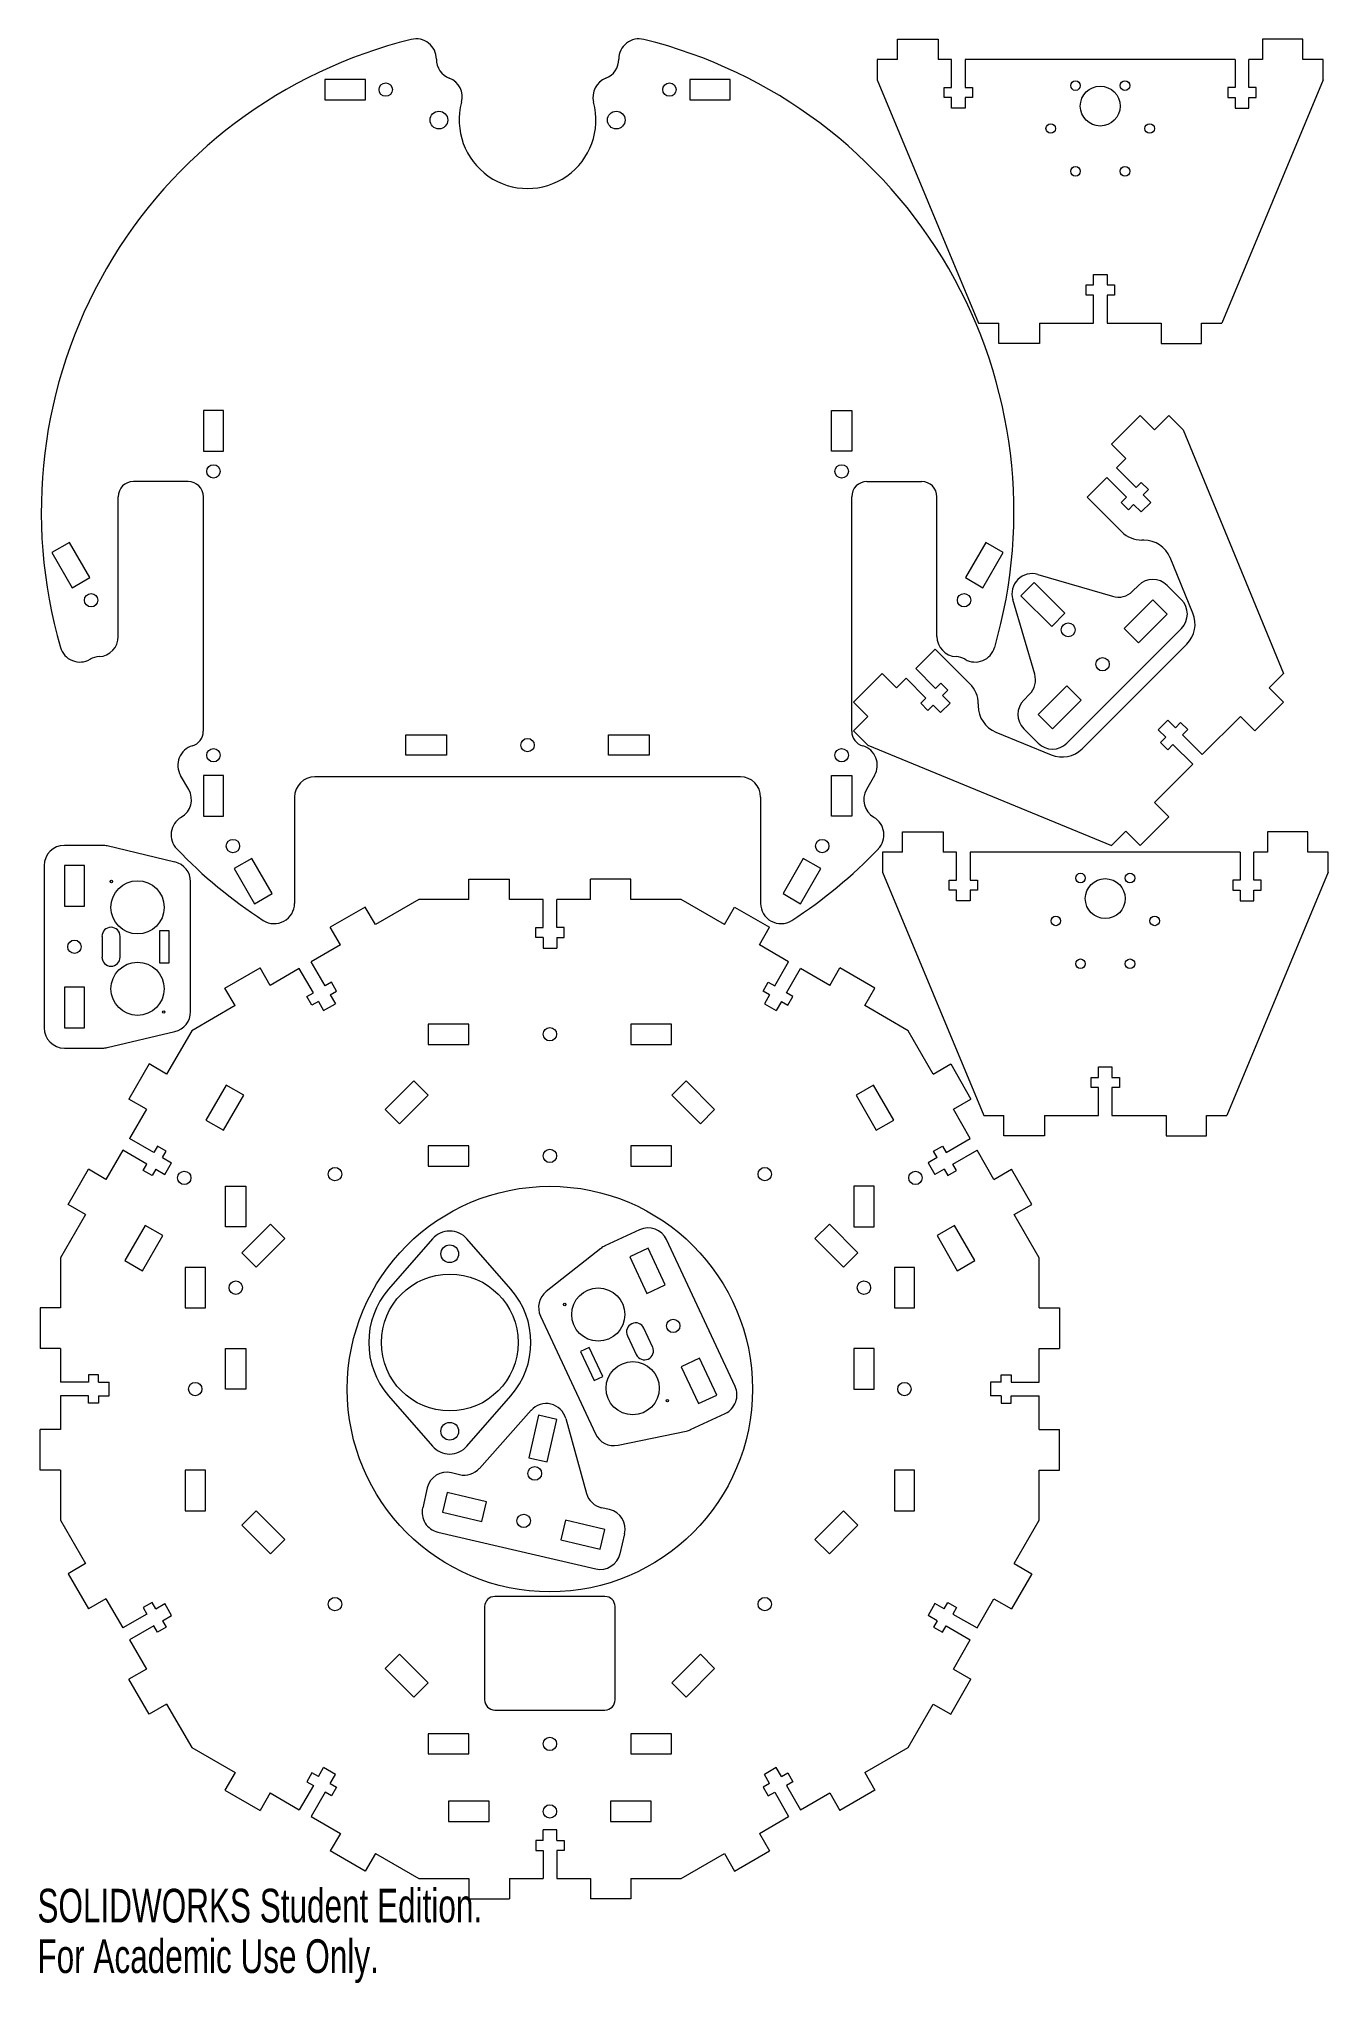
# Model space of a CAD drawing. Header units: inches. Extents: x 0 to 15.9, y 0 to 24.
import ezdxf

# ---------------------------------------------------------------- set-up
doc = ezdxf.new("R2010")
doc.units = ezdxf.units.IN
doc.header["$MEASUREMENT"] = 0
doc.styles.add('SLDTEXTSTYLE0', font='TXT', dxfattribs={"width": 0.7})

msp = doc.modelspace()

# ---------------------------------------------------------------- linework, layer by layer
at = {"color": 7, "linetype": 'Continuous', "lineweight": 15}
for p, q in [((10.612, 23.714), (10.612, 23.964)), ((10.612, 23.964), (11.112, 23.964)), ((11.112, 23.964), (11.112, 23.714)), ((15.112, 23.964), (15.112, 23.714)), ((15.612, 23.964), (15.112, 23.964)), ((15.612, 23.714), (15.612, 23.964)), ((4.922, 23.719), (4.922, 23.718)), ((7.172, 23.718), (7.172, 23.719)), ((10.362, 23.714), (10.362, 23.464)), ((10.612, 23.714), (10.362, 23.714)), ((11.278, 23.714), (11.112, 23.714)), ((11.278, 23.369), (11.278, 23.714)), ((11.446, 23.714), (11.446, 23.369)), ((14.778, 23.714), (11.446, 23.714)), ((14.778, 23.714), (14.778, 23.369)), ((14.946, 23.369), (14.946, 23.714)), ((15.112, 23.714), (14.946, 23.714)), ((15.862, 23.714), (15.612, 23.714)), ((15.862, 23.464), (15.862, 23.714)), ((4.047, 23.468), (3.547, 23.468)), ((3.547, 23.468), (3.547, 23.218)), ((4.047, 23.218), (4.047, 23.468)), ((8.547, 23.468), (8.047, 23.468)), ((8.047, 23.468), (8.047, 23.218)), ((8.547, 23.218), (8.547, 23.468)), ((10.362, 23.464), (11.612, 20.464)), ((11.187, 23.369), (11.278, 23.369)), ((11.187, 23.244), (11.187, 23.369)), ((11.446, 23.369), (11.537, 23.369)), ((11.537, 23.369), (11.537, 23.244)), ((15.862, 23.464), (14.612, 20.464)), ((14.778, 23.369), (14.687, 23.369)), ((14.687, 23.369), (14.687, 23.244)), ((15.037, 23.369), (14.946, 23.369)), ((15.037, 23.244), (15.037, 23.369)), ((3.547, 23.218), (4.047, 23.218)), ((8.047, 23.218), (8.547, 23.218)), ((11.278, 23.244), (11.187, 23.244)), ((11.278, 23.114), (11.278, 23.244)), ((11.446, 23.114), (11.278, 23.114)), ((11.446, 23.244), (11.446, 23.114)), ((11.537, 23.244), (11.446, 23.244)), ((14.687, 23.244), (14.778, 23.244)), ((14.778, 23.244), (14.778, 23.114)), ((14.778, 23.114), (14.946, 23.114)), ((14.946, 23.114), (14.946, 23.244)), ((14.946, 23.244), (15.037, 23.244)), ((12.937, 20.934), (13.029, 20.934)), ((12.937, 20.809), (12.937, 20.934)), ((13.029, 21.064), (13.196, 21.064)), ((13.029, 20.934), (13.029, 21.064)), ((13.196, 21.064), (13.196, 20.934)), ((13.196, 20.934), (13.287, 20.934)), ((13.287, 20.934), (13.287, 20.809)), ((13.029, 20.809), (12.937, 20.809)), ((13.029, 20.464), (13.029, 20.809)), ((13.196, 20.809), (13.196, 20.464)), ((13.287, 20.809), (13.196, 20.809)), ((11.612, 20.464), (11.862, 20.464)), ((11.862, 20.214), (11.862, 20.464)), ((12.362, 20.464), (12.362, 20.214)), ((12.362, 20.464), (13.029, 20.464)), ((13.196, 20.464), (13.862, 20.464)), ((13.862, 20.464), (13.862, 20.214)), ((14.362, 20.464), (14.612, 20.464)), ((14.362, 20.214), (14.362, 20.464)), ((12.362, 20.214), (11.862, 20.214)), ((13.862, 20.214), (14.362, 20.214)), ((2.297, 19.386), (2.047, 19.386)), ((2.047, 19.386), (2.047, 18.886)), ((2.297, 18.886), (2.297, 19.386)), ((9.797, 19.386), (10.047, 19.386)), ((9.797, 18.886), (9.797, 19.386)), ((10.047, 19.386), (10.047, 18.886)), ((13.605, 19.326), (13.251, 18.973)), ((13.782, 19.149), (13.605, 19.326)), ((13.958, 19.326), (13.782, 19.149)), ((14.135, 19.149), (13.958, 19.326)), ((13.251, 18.973), (13.428, 18.796)), ((14.135, 19.149), (15.373, 16.144)), ((2.047, 18.886), (2.297, 18.886)), ((10.047, 18.886), (9.797, 18.886)), ((13.428, 18.796), (13.311, 18.679)), ((1.859, 18.511), (1.184, 18.511)), ((10.234, 18.511), (10.909, 18.511)), ((13.192, 18.56), (12.951, 18.319)), ((13.192, 18.56), (13.436, 18.316)), ((13.555, 18.435), (13.311, 18.679)), ((13.619, 18.499), (13.555, 18.435)), ((13.707, 18.411), (13.619, 18.499)), ((0.997, 16.601), (0.997, 18.323)), ((2.047, 15.431), (2.047, 18.323)), ((10.047, 15.431), (10.047, 18.323)), ((11.097, 16.601), (11.097, 18.323)), ((13.379, 17.891), (12.951, 18.319)), ((13.436, 18.316), (13.371, 18.251)), ((13.371, 18.251), (13.46, 18.163)), ((13.46, 18.163), (13.524, 18.227)), ((13.524, 18.227), (13.616, 18.135)), ((13.616, 18.135), (13.735, 18.254)), ((13.643, 18.346), (13.707, 18.411)), ((13.735, 18.254), (13.643, 18.346)), ((0.395, 17.759), (0.179, 17.634)), ((0.645, 17.326), (0.395, 17.759)), ((11.699, 17.759), (11.449, 17.326)), ((11.915, 17.634), (11.699, 17.759)), ((13.65, 17.788), (13.626, 17.788)), ((0.179, 17.634), (0.429, 17.201)), ((11.665, 17.201), (11.915, 17.634)), ((14.255, 16.887), (13.974, 17.572)), ((0.429, 17.201), (0.645, 17.326)), ((11.449, 17.326), (11.665, 17.201)), ((12.297, 17.266), (12.133, 17.102)), ((12.677, 16.887), (12.297, 17.266)), ((12.344, 17.366), (13.264, 17.095)), ((12.304, 16.135), (12.033, 17.056)), ((12.133, 17.102), (12.513, 16.723)), ((13.76, 17.053), (13.407, 16.7)), ((13.583, 17.23), (13.512, 17.158)), ((13.937, 16.877), (13.76, 17.053)), ((14.114, 17.053), (13.937, 17.23)), ((12.513, 16.723), (12.677, 16.887)), ((13.583, 16.523), (13.937, 16.877)), ((12.699, 15.286), (14.114, 16.7)), ((13.407, 16.7), (13.583, 16.523)), ((0.65, 16.319), (0.649, 16.318)), ((11.077, 16.445), (10.836, 16.204)), ((11.077, 16.445), (11.505, 16.017)), ((11.444, 16.318), (11.444, 16.319)), ((12.889, 15.216), (14.179, 16.507)), ((10.069, 15.791), (10.423, 16.144)), ((10.423, 16.144), (10.6, 15.967)), ((10.717, 16.085), (10.6, 15.967)), ((10.961, 15.841), (10.717, 16.085)), ((10.836, 16.204), (11.08, 15.96)), ((15.196, 15.967), (15.373, 16.144)), ((10.897, 15.777), (10.961, 15.841)), ((11.08, 15.96), (11.144, 16.024)), ((11.144, 16.024), (11.232, 15.936)), ((11.232, 15.936), (11.168, 15.871)), ((11.168, 15.871), (11.26, 15.779)), ((12.241, 15.888), (12.169, 15.816)), ((12.699, 15.993), (12.346, 15.639)), ((12.876, 15.816), (12.699, 15.993)), ((15.373, 15.791), (15.196, 15.967)), ((10.246, 15.614), (10.069, 15.791)), ((10.246, 15.614), (10.069, 15.437)), ((10.985, 15.688), (10.897, 15.777)), ((11.049, 15.753), (10.985, 15.688)), ((11.141, 15.661), (11.049, 15.753)), ((11.26, 15.779), (11.141, 15.661)), ((11.607, 15.769), (11.607, 15.745)), ((12.346, 15.639), (12.523, 15.462)), ((12.523, 15.462), (12.876, 15.816)), ((14.371, 15.143), (14.842, 15.614)), ((14.842, 15.614), (15.019, 15.437)), ((15.019, 15.437), (15.373, 15.791)), ((4.547, 15.136), (4.547, 15.386)), ((4.547, 15.386), (5.047, 15.386)), ((5.047, 15.386), (5.047, 15.136)), ((7.047, 15.386), (7.547, 15.386)), ((7.047, 15.136), (7.047, 15.386)), ((7.547, 15.386), (7.547, 15.136)), ((10.069, 15.437), (10.246, 15.26)), ((11.824, 15.422), (12.508, 15.14)), ((12.169, 15.462), (12.346, 15.286)), ((13.828, 15.448), (13.947, 15.567)), ((13.92, 15.357), (13.828, 15.448)), ((13.856, 15.292), (13.92, 15.357)), ((13.947, 15.567), (14.039, 15.475)), ((14.039, 15.475), (14.103, 15.54)), ((14.103, 15.54), (14.192, 15.451)), ((14.192, 15.451), (14.127, 15.387)), ((14.127, 15.387), (14.371, 15.143)), ((5.047, 15.136), (4.547, 15.136)), ((7.547, 15.136), (7.047, 15.136)), ((10.246, 15.26), (13.251, 14.023)), ((13.944, 15.204), (13.856, 15.292)), ((14.009, 15.268), (13.944, 15.204)), ((14.253, 15.024), (14.009, 15.268)), ((1.866, 14.712), (1.766, 14.886)), ((2.297, 14.886), (2.047, 14.886)), ((2.047, 14.886), (2.047, 14.386)), ((2.297, 14.386), (2.297, 14.886)), ((8.672, 14.869), (3.422, 14.869)), ((9.797, 14.386), (9.797, 14.886)), ((9.797, 14.886), (10.047, 14.886)), ((10.047, 14.886), (10.047, 14.386)), ((10.328, 14.886), (10.228, 14.712)), ((13.782, 14.553), (14.253, 15.024)), ((2.047, 14.386), (2.297, 14.386)), ((3.172, 14.619), (3.172, 13.309)), ((8.922, 14.619), (8.922, 13.309)), ((10.047, 14.386), (9.797, 14.386)), ((13.782, 14.553), (13.958, 14.377)), ((1.774, 14.37), (1.775, 14.37)), ((10.319, 14.37), (10.319, 14.37)), ((10.674, 13.942), (10.674, 14.192)), ((10.674, 14.192), (11.174, 14.192)), ((11.174, 14.192), (11.174, 13.942)), ((13.251, 14.023), (13.428, 14.2)), ((13.605, 14.023), (13.428, 14.2)), ((13.958, 14.377), (13.605, 14.023)), ((15.174, 14.192), (15.174, 13.942)), ((15.674, 14.192), (15.174, 14.192)), ((15.674, 13.942), (15.674, 14.192)), ((0.803, 14.024), (0.332, 14.024)), ((1.696, 13.819), (0.86, 14.017)), ((10.424, 13.942), (10.424, 13.692)), ((10.674, 13.942), (10.424, 13.942)), ((11.34, 13.942), (11.174, 13.942)), ((11.34, 13.597), (11.34, 13.942)), ((11.508, 13.942), (11.508, 13.597)), ((14.84, 13.942), (11.508, 13.942)), ((14.84, 13.942), (14.84, 13.597)), ((15.008, 13.597), (15.008, 13.942)), ((15.174, 13.942), (15.008, 13.942)), ((15.924, 13.942), (15.674, 13.942)), ((15.924, 13.692), (15.924, 13.942)), ((0.082, 13.774), (0.082, 11.774)), ((0.582, 13.774), (0.332, 13.774)), ((0.332, 13.774), (0.332, 13.274)), ((0.582, 13.274), (0.582, 13.774)), ((2.645, 13.862), (2.429, 13.737)), ((2.429, 13.737), (2.679, 13.304)), ((2.895, 13.429), (2.645, 13.862)), ((9.449, 13.862), (9.199, 13.429)), ((9.415, 13.304), (9.665, 13.737)), ((9.665, 13.737), (9.449, 13.862)), ((10.424, 13.692), (11.674, 10.692)), ((15.924, 13.692), (14.674, 10.692)), ((1.889, 11.972), (1.889, 13.576)), ((2.679, 13.304), (2.895, 13.429)), ((5.322, 13.357), (5.322, 13.607)), ((5.322, 13.607), (5.822, 13.607)), ((5.822, 13.357), (5.822, 13.607)), ((6.822, 13.357), (6.822, 13.607)), ((7.322, 13.607), (6.822, 13.607)), ((7.322, 13.357), (7.322, 13.607)), ((9.199, 13.429), (9.415, 13.304)), ((11.249, 13.597), (11.34, 13.597)), ((11.249, 13.472), (11.249, 13.597)), ((11.34, 13.472), (11.249, 13.472)), ((11.34, 13.342), (11.34, 13.472)), ((11.508, 13.597), (11.599, 13.597)), ((11.508, 13.472), (11.508, 13.342)), ((11.599, 13.472), (11.508, 13.472)), ((11.599, 13.597), (11.599, 13.472)), ((14.84, 13.597), (14.749, 13.597)), ((14.749, 13.597), (14.749, 13.472)), ((14.749, 13.472), (14.84, 13.472)), ((14.84, 13.472), (14.84, 13.342)), ((15.099, 13.597), (15.008, 13.597)), ((15.008, 13.342), (15.008, 13.472)), ((15.008, 13.472), (15.099, 13.472)), ((15.099, 13.472), (15.099, 13.597)), ((0.332, 13.274), (0.582, 13.274)), ((4.045, 13.264), (3.612, 13.014)), ((4.17, 13.048), (4.045, 13.264)), ((4.705, 13.357), (4.17, 13.048)), ((5.322, 13.357), (4.705, 13.357)), ((6.238, 13.357), (5.822, 13.357)), ((6.238, 13.012), (6.238, 13.357)), ((6.406, 13.012), (6.406, 13.357)), ((6.822, 13.357), (6.406, 13.357)), ((7.94, 13.357), (7.322, 13.357)), ((8.475, 13.048), (7.94, 13.357)), ((8.475, 13.048), (8.6, 13.264)), ((8.6, 13.264), (9.033, 13.014)), ((11.508, 13.342), (11.34, 13.342)), ((14.84, 13.342), (15.008, 13.342)), ((1.508, 12.971), (1.508, 12.577)), ((1.626, 12.971), (1.508, 12.971)), ((1.626, 12.577), (1.626, 12.971)), ((3.737, 12.798), (3.612, 13.014)), ((6.147, 13.012), (6.238, 13.012)), ((6.147, 12.887), (6.147, 13.012)), ((6.497, 13.012), (6.406, 13.012)), ((6.497, 12.887), (6.497, 13.012)), ((8.908, 12.798), (9.033, 13.014)), ((0.797, 12.902), (0.797, 12.646)), ((1.02, 12.646), (1.02, 12.902)), ((3.737, 12.798), (3.377, 12.59)), ((6.238, 12.887), (6.147, 12.887)), ((6.238, 12.887), (6.238, 12.757)), ((6.238, 12.757), (6.406, 12.757)), ((6.406, 12.887), (6.406, 12.757)), ((6.406, 12.887), (6.497, 12.887)), ((9.268, 12.59), (8.908, 12.798)), ((1.508, 12.577), (1.626, 12.577)), ((2.313, 12.264), (2.746, 12.514)), ((2.871, 12.298), (2.746, 12.514)), ((3.231, 12.506), (2.871, 12.298)), ((3.404, 12.207), (3.231, 12.506)), ((3.549, 12.291), (3.377, 12.59)), ((9.096, 12.291), (9.268, 12.59)), ((9.241, 12.207), (9.414, 12.506)), ((9.774, 12.298), (9.414, 12.506)), ((9.774, 12.298), (9.899, 12.514)), ((10.332, 12.264), (9.899, 12.514)), ((0.582, 12.274), (0.332, 12.274)), ((0.332, 12.274), (0.332, 11.774)), ((0.582, 11.774), (0.582, 12.274)), ((2.438, 12.048), (2.313, 12.264)), ((3.628, 12.337), (3.549, 12.291)), ((3.612, 12.183), (3.69, 12.228)), ((3.69, 12.228), (3.628, 12.337)), ((8.954, 12.228), (9.017, 12.337)), ((9.033, 12.183), (8.954, 12.228)), ((9.017, 12.337), (9.096, 12.291)), ((10.207, 12.048), (10.332, 12.264)), ((2.438, 12.048), (1.903, 11.739)), ((3.325, 12.162), (3.404, 12.207)), ((3.387, 12.053), (3.325, 12.162)), ((3.466, 12.099), (3.387, 12.053)), ((3.466, 12.099), (3.531, 11.986)), ((3.531, 11.986), (3.677, 12.07)), ((3.612, 12.183), (3.677, 12.07)), ((9.033, 12.183), (8.968, 12.07)), ((8.968, 12.07), (9.114, 11.986)), ((9.179, 12.099), (9.114, 11.986)), ((9.179, 12.099), (9.257, 12.053)), ((9.32, 12.162), (9.241, 12.207)), ((9.257, 12.053), (9.32, 12.162)), ((10.742, 11.739), (10.207, 12.048)), ((0.332, 11.774), (0.582, 11.774)), ((5.322, 11.82), (4.822, 11.82)), ((4.822, 11.82), (4.822, 11.57)), ((5.322, 11.57), (5.322, 11.82)), ((7.822, 11.82), (7.322, 11.82)), ((7.322, 11.82), (7.322, 11.57)), ((7.822, 11.57), (7.822, 11.82)), ((0.332, 11.524), (0.803, 11.524)), ((0.86, 11.531), (1.696, 11.728)), ((1.903, 11.739), (1.594, 11.204)), ((4.822, 11.57), (5.322, 11.57)), ((7.322, 11.57), (7.822, 11.57)), ((11.051, 11.204), (10.742, 11.739)), ((1.378, 11.329), (1.128, 10.896)), ((1.594, 11.204), (1.378, 11.329)), ((11.051, 11.204), (11.267, 11.329)), ((11.267, 11.329), (11.517, 10.896)), ((13.09, 11.292), (13.257, 11.292)), ((13.09, 11.162), (13.09, 11.292)), ((13.257, 11.292), (13.257, 11.162)), ((2.329, 11.069), (2.079, 10.636)), ((2.546, 10.944), (2.329, 11.069)), ((4.643, 11.12), (4.289, 10.767)), ((4.82, 10.944), (4.643, 11.12)), ((8.002, 11.12), (7.825, 10.944)), ((8.355, 10.767), (8.002, 11.12)), ((10.316, 11.069), (10.099, 10.944)), ((10.566, 10.636), (10.316, 11.069)), ((12.999, 11.162), (13.09, 11.162)), ((12.999, 11.037), (12.999, 11.162)), ((13.09, 11.037), (12.999, 11.037)), ((13.09, 10.692), (13.09, 11.037)), ((13.257, 11.162), (13.349, 11.162)), ((13.257, 11.037), (13.257, 10.692)), ((13.349, 11.037), (13.257, 11.037)), ((13.349, 11.162), (13.349, 11.037)), ((1.344, 10.771), (1.128, 10.896)), ((2.296, 10.511), (2.546, 10.944)), ((4.466, 10.59), (4.82, 10.944)), ((7.825, 10.944), (8.179, 10.59)), ((10.099, 10.944), (10.349, 10.511)), ((11.301, 10.771), (11.517, 10.896)), ((1.344, 10.771), (1.136, 10.411)), ((2.079, 10.636), (2.296, 10.511)), ((4.289, 10.767), (4.466, 10.59)), ((8.179, 10.59), (8.355, 10.767)), ((10.349, 10.511), (10.566, 10.636)), ((11.509, 10.411), (11.301, 10.771)), ((11.674, 10.692), (11.924, 10.692)), ((11.924, 10.442), (11.924, 10.692)), ((12.424, 10.692), (12.424, 10.442)), ((12.424, 10.692), (13.09, 10.692)), ((13.257, 10.692), (13.924, 10.692)), ((13.924, 10.692), (13.924, 10.442)), ((14.424, 10.692), (14.674, 10.692)), ((14.424, 10.442), (14.424, 10.692)), ((1.435, 10.238), (1.136, 10.411)), ((1.48, 10.317), (1.435, 10.238)), ((1.589, 10.255), (1.48, 10.317)), ((5.322, 10.32), (4.822, 10.32)), ((4.822, 10.32), (4.822, 10.07)), ((5.322, 10.07), (5.322, 10.32)), ((7.322, 10.32), (7.322, 10.07)), ((7.822, 10.32), (7.322, 10.32)), ((7.822, 10.07), (7.822, 10.32)), ((11.056, 10.255), (11.164, 10.317)), ((11.164, 10.317), (11.21, 10.238)), ((11.21, 10.238), (11.509, 10.411)), ((12.424, 10.442), (11.924, 10.442)), ((13.924, 10.442), (14.424, 10.442)), ((1.052, 10.265), (0.844, 9.905)), ((1.351, 10.093), (1.052, 10.265)), ((1.305, 10.014), (1.351, 10.093)), ((1.543, 10.176), (1.589, 10.255)), ((1.543, 10.176), (1.656, 10.111)), ((1.572, 9.965), (1.656, 10.111)), ((4.822, 10.07), (5.322, 10.07)), ((7.322, 10.07), (7.822, 10.07)), ((11.102, 10.176), (10.989, 10.111)), ((10.989, 10.111), (11.073, 9.965)), ((11.102, 10.176), (11.056, 10.255)), ((11.294, 10.093), (11.593, 10.265)), ((11.339, 10.014), (11.294, 10.093)), ((11.801, 9.905), (11.593, 10.265)), ((0.378, 9.597), (0.628, 10.03)), ((0.844, 9.905), (0.628, 10.03)), ((1.414, 9.952), (1.305, 10.014)), ((1.459, 10.03), (1.414, 9.952)), ((1.459, 10.03), (1.572, 9.965)), ((11.186, 10.03), (11.073, 9.965)), ((11.186, 10.03), (11.231, 9.952)), ((11.231, 9.952), (11.339, 10.014)), ((11.801, 9.905), (12.017, 10.03)), ((12.267, 9.597), (12.017, 10.03)), ((0.594, 9.472), (0.378, 9.597)), ((2.322, 9.32), (2.322, 9.82)), ((2.322, 9.82), (2.572, 9.82)), ((2.572, 9.82), (2.572, 9.32)), ((10.322, 9.82), (10.072, 9.82)), ((10.072, 9.82), (10.072, 9.32)), ((10.322, 9.32), (10.322, 9.82)), ((12.051, 9.472), (12.267, 9.597)), ((0.594, 9.472), (0.285, 8.937)), ((2.875, 9.353), (2.522, 8.999)), ((3.052, 9.176), (2.875, 9.353)), ((9.77, 9.353), (9.593, 9.176)), ((10.123, 8.999), (9.77, 9.353)), ((12.359, 8.937), (12.051, 9.472)), ((1.329, 9.337), (1.079, 8.904)), ((1.296, 8.779), (1.546, 9.212)), ((1.546, 9.212), (1.329, 9.337)), ((2.572, 9.32), (2.322, 9.32)), ((2.698, 8.822), (3.052, 9.176)), ((4.875, 9.173), (4.333, 8.551)), ((5.841, 8.551), (5.299, 9.173)), ((7.428, 9.285), (7.002, 9.085)), ((8.607, 7.352), (7.761, 9.164)), ((9.593, 9.176), (9.946, 8.822)), ((10.072, 9.32), (10.322, 9.32)), ((11.316, 9.337), (11.099, 9.212)), ((11.099, 9.212), (11.349, 8.779)), ((11.566, 8.904), (11.316, 9.337)), ((0.285, 8.937), (0.285, 8.32)), ((1.079, 8.904), (1.296, 8.779)), ((2.522, 8.999), (2.698, 8.822)), ((6.952, 9.055), (6.278, 8.522)), ((7.534, 9.058), (7.308, 8.952)), ((7.308, 8.952), (7.519, 8.499)), ((7.746, 8.605), (7.534, 9.058)), ((9.946, 8.822), (10.123, 8.999)), ((11.349, 8.779), (11.566, 8.904)), ((12.359, 8.32), (12.359, 8.937)), ((1.822, 8.82), (1.822, 8.32)), ((2.072, 8.82), (1.822, 8.82)), ((2.072, 8.32), (2.072, 8.82)), ((10.822, 8.82), (10.572, 8.82)), ((10.572, 8.82), (10.572, 8.32)), ((10.822, 8.32), (10.822, 8.82)), ((7.519, 8.499), (7.746, 8.605)), ((0.035, 8.32), (0.035, 7.82)), ((0.285, 8.32), (0.035, 8.32)), ((1.822, 8.32), (2.072, 8.32)), ((6.207, 8.22), (6.886, 6.766)), ((10.572, 8.32), (10.822, 8.32)), ((12.359, 8.32), (12.609, 8.32)), ((12.609, 8.32), (12.609, 7.82)), ((7.279, 7.977), (7.387, 7.745)), ((7.59, 7.839), (7.482, 8.071)), ((0.285, 7.82), (0.035, 7.82)), ((0.285, 7.82), (0.285, 7.404)), ((2.322, 7.32), (2.322, 7.82)), ((2.322, 7.82), (2.572, 7.82)), ((2.572, 7.82), (2.572, 7.32)), ((6.808, 7.833), (6.701, 7.783)), ((6.701, 7.783), (6.868, 7.426)), ((6.975, 7.476), (6.808, 7.833)), ((8.169, 7.699), (7.942, 7.593)), ((8.38, 7.246), (8.169, 7.699)), ((10.322, 7.82), (10.072, 7.82)), ((10.072, 7.82), (10.072, 7.32)), ((10.322, 7.32), (10.322, 7.82)), ((12.359, 7.82), (12.609, 7.82)), ((12.359, 7.404), (12.359, 7.82)), ((0.755, 7.495), (0.63, 7.495)), ((0.63, 7.495), (0.63, 7.404)), ((0.755, 7.404), (0.755, 7.495)), ((6.868, 7.426), (6.975, 7.476)), ((7.942, 7.593), (8.154, 7.14)), ((11.889, 7.495), (12.014, 7.495)), ((11.889, 7.404), (11.889, 7.495)), ((12.014, 7.495), (12.014, 7.404)), ((0.63, 7.404), (0.285, 7.404)), ((0.285, 7.236), (0.285, 6.82)), ((0.63, 7.236), (0.285, 7.236)), ((0.63, 7.145), (0.63, 7.236)), ((0.755, 7.404), (0.885, 7.404)), ((0.755, 7.236), (0.755, 7.145)), ((0.755, 7.236), (0.885, 7.236)), ((0.885, 7.236), (0.885, 7.404)), ((2.572, 7.32), (2.322, 7.32)), ((4.333, 7.237), (4.875, 6.615)), ((5.299, 6.615), (5.841, 7.237)), ((8.154, 7.14), (8.38, 7.246)), ((10.072, 7.32), (10.322, 7.32)), ((11.889, 7.404), (11.759, 7.404)), ((11.759, 7.404), (11.759, 7.236)), ((11.889, 7.236), (11.759, 7.236)), ((11.889, 7.236), (11.889, 7.145)), ((12.014, 7.404), (12.359, 7.404)), ((12.014, 7.145), (12.014, 7.236)), ((12.014, 7.236), (12.359, 7.236)), ((12.359, 6.82), (12.359, 7.236)), ((0.755, 7.145), (0.63, 7.145)), ((5.452, 6.341), (6.09, 7.058)), ((6.183, 6.997), (6.061, 6.474)), ((6.409, 6.944), (6.183, 6.997)), ((6.518, 6.958), (6.775, 6.034)), ((8.059, 6.82), (8.486, 7.019)), ((11.889, 7.145), (12.014, 7.145)), ((0.035, 6.32), (0.035, 6.82)), ((0.285, 6.82), (0.035, 6.82)), ((6.287, 6.422), (6.409, 6.944)), ((7.163, 6.627), (8.004, 6.802)), ((12.359, 6.82), (12.609, 6.82)), ((12.609, 6.32), (12.609, 6.82)), ((6.061, 6.474), (6.287, 6.422)), ((0.285, 6.32), (0.035, 6.32)), ((0.285, 6.32), (0.285, 5.702)), ((1.822, 6.32), (1.822, 5.82)), ((2.072, 6.32), (1.822, 6.32)), ((2.072, 5.82), (2.072, 6.32)), ((5.209, 6.264), (5.11, 6.287)), ((10.822, 6.32), (10.572, 6.32)), ((10.572, 6.32), (10.572, 5.82)), ((10.822, 5.82), (10.822, 6.32)), ((12.359, 6.32), (12.609, 6.32)), ((12.359, 5.702), (12.359, 6.32)), ((4.81, 6.1), (4.753, 5.857)), ((5.053, 6.044), (4.996, 5.8)), ((5.54, 5.93), (5.053, 6.044)), ((1.822, 5.82), (2.072, 5.82)), ((2.698, 5.817), (2.522, 5.64)), ((3.052, 5.464), (2.698, 5.817)), ((4.996, 5.8), (5.483, 5.687)), ((5.483, 5.687), (5.54, 5.93)), ((7.058, 5.834), (6.959, 5.857)), ((9.946, 5.817), (9.593, 5.464)), ((10.123, 5.64), (9.946, 5.817)), ((10.572, 5.82), (10.822, 5.82)), ((0.285, 5.702), (0.594, 5.167)), ((2.522, 5.64), (2.875, 5.287)), ((4.94, 5.557), (6.888, 5.103)), ((6.514, 5.704), (6.457, 5.46)), ((7.001, 5.59), (6.514, 5.704)), ((6.944, 5.347), (7.001, 5.59)), ((7.188, 5.29), (7.245, 5.534)), ((9.77, 5.287), (10.123, 5.64)), ((12.051, 5.167), (12.359, 5.702)), ((2.875, 5.287), (3.052, 5.464)), ((6.457, 5.46), (6.944, 5.347)), ((9.593, 5.464), (9.77, 5.287)), ((0.594, 5.167), (0.378, 5.042)), ((0.378, 5.042), (0.628, 4.609)), ((12.267, 5.042), (12.017, 4.609)), ((12.051, 5.167), (12.267, 5.042)), ((0.844, 4.734), (0.628, 4.609)), ((0.844, 4.734), (1.052, 4.374)), ((1.414, 4.688), (1.305, 4.625)), ((1.305, 4.625), (1.351, 4.546)), ((1.459, 4.609), (1.414, 4.688)), ((1.459, 4.609), (1.572, 4.674)), ((1.656, 4.528), (1.572, 4.674)), ((5.517, 4.637), (5.517, 3.487)), ((7.002, 4.762), (5.642, 4.762)), ((7.127, 3.487), (7.127, 4.637)), ((11.073, 4.674), (10.989, 4.528)), ((11.186, 4.609), (11.073, 4.674)), ((11.186, 4.609), (11.231, 4.688)), ((11.231, 4.688), (11.339, 4.625)), ((11.339, 4.625), (11.294, 4.546)), ((11.593, 4.374), (11.801, 4.734)), ((11.801, 4.734), (12.017, 4.609)), ((1.351, 4.546), (1.052, 4.374)), ((1.435, 4.401), (1.136, 4.228)), ((1.48, 4.322), (1.435, 4.401)), ((1.589, 4.385), (1.48, 4.322)), ((1.543, 4.463), (1.656, 4.528)), ((1.543, 4.463), (1.589, 4.385)), ((11.102, 4.463), (10.989, 4.528)), ((11.102, 4.463), (11.056, 4.385)), ((11.056, 4.385), (11.164, 4.322)), ((11.164, 4.322), (11.21, 4.401)), ((11.21, 4.401), (11.509, 4.228)), ((11.294, 4.546), (11.593, 4.374)), ((1.136, 4.228), (1.344, 3.868)), ((11.301, 3.868), (11.509, 4.228)), ((1.344, 3.868), (1.128, 3.743)), ((4.466, 4.049), (4.289, 3.873)), ((4.289, 3.873), (4.643, 3.519)), ((4.82, 3.696), (4.466, 4.049)), ((8.179, 4.049), (7.825, 3.696)), ((8.002, 3.519), (8.355, 3.873)), ((8.355, 3.873), (8.179, 4.049)), ((11.301, 3.868), (11.517, 3.743)), ((1.378, 3.31), (1.128, 3.743)), ((4.643, 3.519), (4.82, 3.696)), ((7.825, 3.696), (8.002, 3.519)), ((11.267, 3.31), (11.517, 3.743)), ((1.594, 3.435), (1.378, 3.31)), ((1.594, 3.435), (1.903, 2.9)), ((5.642, 3.362), (7.002, 3.362)), ((10.742, 2.9), (11.051, 3.435)), ((11.051, 3.435), (11.267, 3.31)), ((1.903, 2.9), (2.438, 2.591)), ((5.322, 3.07), (4.822, 3.07)), ((4.822, 3.07), (4.822, 2.82)), ((5.322, 2.82), (5.322, 3.07)), ((7.822, 3.07), (7.322, 3.07)), ((7.322, 3.07), (7.322, 2.82)), ((7.822, 2.82), (7.822, 3.07)), ((10.207, 2.591), (10.742, 2.9)), ((3.466, 2.541), (3.531, 2.653)), ((3.677, 2.569), (3.531, 2.653)), ((4.822, 2.82), (5.322, 2.82)), ((7.322, 2.82), (7.822, 2.82)), ((9.114, 2.653), (8.968, 2.569)), ((9.179, 2.541), (9.114, 2.653)), ((2.438, 2.591), (2.313, 2.375)), ((3.404, 2.432), (3.231, 2.133)), ((3.387, 2.586), (3.325, 2.478)), ((3.325, 2.478), (3.404, 2.432)), ((3.466, 2.541), (3.387, 2.586)), ((3.612, 2.457), (3.677, 2.569)), ((3.612, 2.457), (3.69, 2.411)), ((3.69, 2.411), (3.628, 2.303)), ((9.033, 2.457), (8.954, 2.411)), ((8.954, 2.411), (9.017, 2.303)), ((9.033, 2.457), (8.968, 2.569)), ((9.179, 2.541), (9.257, 2.586)), ((9.32, 2.478), (9.241, 2.432)), ((9.241, 2.432), (9.414, 2.133)), ((9.257, 2.586), (9.32, 2.478)), ((10.207, 2.591), (10.332, 2.375)), ((2.313, 2.375), (2.746, 2.125)), ((2.871, 2.341), (2.746, 2.125)), ((2.871, 2.341), (3.231, 2.133)), ((3.549, 2.348), (3.377, 2.049)), ((3.628, 2.303), (3.549, 2.348)), ((5.572, 2.237), (5.072, 2.237)), ((5.072, 2.237), (5.072, 1.987)), ((5.572, 1.987), (5.572, 2.237)), ((7.572, 2.237), (7.072, 2.237)), ((7.072, 2.237), (7.072, 1.987)), ((7.572, 1.987), (7.572, 2.237)), ((9.017, 2.303), (9.096, 2.348)), ((9.096, 2.348), (9.268, 2.049)), ((9.414, 2.133), (9.774, 2.341)), ((9.774, 2.341), (9.899, 2.125)), ((10.332, 2.375), (9.899, 2.125)), ((3.377, 2.049), (3.737, 1.841)), ((5.072, 1.987), (5.572, 1.987)), ((7.072, 1.987), (7.572, 1.987)), ((8.908, 1.841), (9.268, 2.049)), ((3.737, 1.841), (3.612, 1.625)), ((6.238, 1.753), (6.147, 1.753)), ((6.147, 1.753), (6.147, 1.628)), ((6.406, 1.883), (6.238, 1.883)), ((6.238, 1.753), (6.238, 1.883)), ((6.406, 1.753), (6.406, 1.883)), ((6.406, 1.753), (6.497, 1.753)), ((6.497, 1.753), (6.497, 1.628)), ((8.908, 1.841), (9.033, 1.625)), ((4.045, 1.375), (3.612, 1.625)), ((4.17, 1.591), (4.045, 1.375)), ((4.17, 1.591), (4.705, 1.283)), ((6.147, 1.628), (6.238, 1.628)), ((6.238, 1.628), (6.238, 1.283)), ((6.406, 1.628), (6.406, 1.283)), ((6.497, 1.628), (6.406, 1.628)), ((7.94, 1.283), (8.475, 1.591)), ((8.475, 1.591), (8.6, 1.375)), ((8.6, 1.375), (9.033, 1.625)), ((4.705, 1.283), (5.322, 1.283)), ((5.322, 1.283), (5.322, 1.033)), ((5.822, 1.283), (6.238, 1.283)), ((5.822, 1.283), (5.822, 1.033)), ((6.406, 1.283), (6.822, 1.283)), ((6.822, 1.283), (6.822, 1.033)), ((7.322, 1.283), (7.94, 1.283)), ((7.322, 1.283), (7.322, 1.033)), ((5.322, 1.033), (5.822, 1.033)), ((7.322, 1.033), (6.822, 1.033))]:
    msp.add_line(p, q, dxfattribs=at)
for centre, radius in [((4.297, 23.343), 0.0825), ((7.797, 23.343), 0.0825), ((12.807, 23.393), 0.0592), ((13.112, 23.14), 0.246), ((13.417, 23.393), 0.0592), ((4.953, 22.968), 0.109), ((7.141, 22.968), 0.109), ((12.502, 22.864), 0.0592), ((13.722, 22.864), 0.0592), ((12.807, 22.336), 0.0592), ((13.417, 22.336), 0.0592), ((2.172, 18.636), 0.0825), ((9.922, 18.636), 0.0825), ((0.662, 17.047), 0.0825), ((11.432, 17.047), 0.0825), ((12.717, 16.682), 0.085), ((13.141, 16.258), 0.0825), ((2.172, 15.136), 0.0825), ((6.047, 15.261), 0.0825), ((9.922, 15.136), 0.0825), ((2.412, 14.016), 0.0825), ((9.682, 14.016), 0.0825), ((12.869, 13.621), 0.0592), ((13.479, 13.621), 0.0592), ((0.912, 13.579), 0.0156), ((1.235, 13.26), 0.328), ((13.174, 13.368), 0.246), ((12.564, 13.093), 0.0592), ((13.784, 13.093), 0.0592), ((0.457, 12.774), 0.0825), ((1.235, 12.256), 0.328), ((12.869, 12.564), 0.0592), ((13.479, 12.564), 0.0592), ((1.558, 11.969), 0.0156), ((6.322, 11.695), 0.0825), ((6.322, 10.195), 0.0825), ((1.812, 9.924), 0.0825), ((3.671, 9.971), 0.0825), ((8.974, 9.971), 0.0825), ((10.832, 9.924), 0.0825), ((6.322, 7.32), 2.5), ((5.087, 8.988), 0.109), ((2.447, 8.57), 0.0825), ((5.087, 7.894), 0.844), ((10.197, 8.57), 0.0825), ((6.919, 8.239), 0.328), ((6.505, 8.363), 0.0156), ((7.844, 8.099), 0.0825), ((7.344, 7.33), 0.328), ((1.947, 7.32), 0.0825), ((7.772, 7.177), 0.0156), ((10.697, 7.32), 0.0825), ((5.087, 6.8), 0.109), ((6.135, 6.28), 0.085), ((5.999, 5.695), 0.0825), ((3.671, 4.668), 0.0825), ((8.974, 4.668), 0.0825), ((6.322, 2.945), 0.0825), ((6.322, 2.112), 0.0825)]:
    msp.add_circle(centre, radius, dxfattribs=at)
for centre, radius, start, end in [((6.047, 18.136), 6, 103.8352, 196.1648), ((4.672, 23.719), 0.25, 0, 103.8352), ((7.422, 23.719), 0.25, 76.1648, 180), ((6.047, 18.136), 6, 343.8352, 76.1648), ((5.172, 23.718), 0.25, 180, 248.7481), ((6.922, 23.718), 0.25, 291.2519, 0), ((4.991, 23.252), 0.25, 344.9502, 68.7481), ((7.103, 23.252), 0.25, 111.2519, 195.0498), ((6.047, 22.968), 0.844, 164.9502, 15.0498), ((1.184, 18.323), 0.188, 90, 180), ((1.859, 18.323), 0.188, 0, 90), ((10.234, 18.323), 0.188, 90, 180), ((10.909, 18.323), 0.188, 0, 90), ((13.626, 18.138), 0.35, 225, 270), ((13.65, 17.438), 0.35, 22.3801, 90), ((12.273, 17.126), 0.25, 73.6105, 196.3895), ((13.76, 17.053), 0.25, 45, 135), ((13.335, 17.335), 0.25, 253.6105, 315), ((13.937, 16.877), 0.25, 315, 45), ((13.932, 16.754), 0.35, 315, 22.3801), ((0.747, 16.601), 0.25, 273.1822, 0), ((11.347, 16.601), 0.25, 180, 266.8178), ((0.524, 16.535), 0.25, 196.1648, 300), ((0.775, 16.102), 0.25, 93.1822, 120), ((11.319, 16.102), 0.25, 60, 86.8178), ((11.569, 16.535), 0.25, 240, 343.8352), ((12.064, 16.065), 0.25, 315, 16.3895), ((11.257, 15.769), 0.35, 0, 45), ((11.957, 15.745), 0.35, 180, 247.6199), ((12.346, 15.639), 0.25, 135, 225), ((1.859, 15.431), 0.187, 286.2934, 0), ((10.234, 15.431), 0.188, 180, 253.7066), ((1.982, 15.011), 0.25, 106.2934, 210), ((10.112, 15.011), 0.25, 330, 73.7066), ((12.523, 15.462), 0.25, 225, 315), ((12.641, 15.464), 0.35, 247.6199, 315), ((3.422, 14.619), 0.25, 90, 180), ((8.672, 14.619), 0.25, 0, 90), ((1.65, 14.587), 0.25, 300, 30), ((10.444, 14.587), 0.25, 150, 240), ((1.899, 14.153), 0.25, 120, 223.8352), ((10.194, 14.153), 0.25, 316.1648, 60), ((0.332, 13.774), 0.25, 90, 180), ((0.803, 13.774), 0.25, 76.6941, 90), ((6.047, 18.136), 6, 223.8352, 237.0793), ((6.047, 18.136), 6, 302.9207, 316.1648), ((1.639, 13.576), 0.25, 0, 76.6941), ((2.922, 13.309), 0.25, 237.0793, 0), ((9.172, 13.309), 0.25, 180, 302.9207), ((0.908, 12.902), 0.112, 0, 180), ((0.908, 12.646), 0.112, 180, 0), ((0.332, 11.774), 0.25, 180, 270), ((1.639, 11.972), 0.25, 283.3059, 0), ((0.803, 11.774), 0.25, 270, 283.3059), ((5.087, 8.988), 0.281, 41.0823, 138.9177), ((7.534, 9.058), 0.25, 25.0275, 115.0275), ((7.108, 8.859), 0.25, 115.0275, 128.3334), ((5.087, 7.894), 1, 138.9177, 221.0823), ((5.087, 7.894), 1, 318.9177, 41.0823), ((6.433, 8.326), 0.25, 128.3334, 205.0275), ((7.38, 8.024), 0.112, 25.0275, 205.0275), ((7.489, 7.792), 0.112, 205.0275, 25.0275), ((8.38, 7.246), 0.25, 295.0275, 25.0275), ((6.277, 6.891), 0.25, 15.5126, 138.2917), ((7.112, 6.872), 0.25, 205.0275, 281.7216), ((7.954, 7.047), 0.25, 281.7216, 295.0275), ((5.087, 6.8), 0.281, 221.0823, 318.9177), ((5.053, 6.044), 0.25, 76.9021, 166.9021), ((5.265, 6.508), 0.25, 256.9021, 318.2917), ((7.015, 6.1), 0.25, 195.5126, 256.9021), ((4.996, 5.8), 0.25, 166.9021, 256.9021), ((7.001, 5.59), 0.25, 346.9021, 76.9021), ((6.944, 5.347), 0.25, 256.9021, 346.9021), ((5.642, 4.637), 0.125, 90, 180), ((7.002, 4.637), 0.125, 0, 90), ((5.642, 3.487), 0.125, 180, 270), ((7.002, 3.487), 0.125, 270, 0)]:
    msp.add_arc(centre, radius, start, end, dxfattribs=at)

# ---------------------------------------------------------------- texts
at = {"color": 7, "linetype": 'Continuous', "char_height": 0.4152, "attachment_point": 1, "style": 'SLDTEXTSTYLE0'}
for s, insert in [('SOLIDWORKS Student Edition.', (0, 1.158)), ('For Academic Use Only.', (0, 0.535))]:
    msp.add_mtext(s, dxfattribs=dict(at, insert=insert))

doc.saveas('drawing.dxf')
